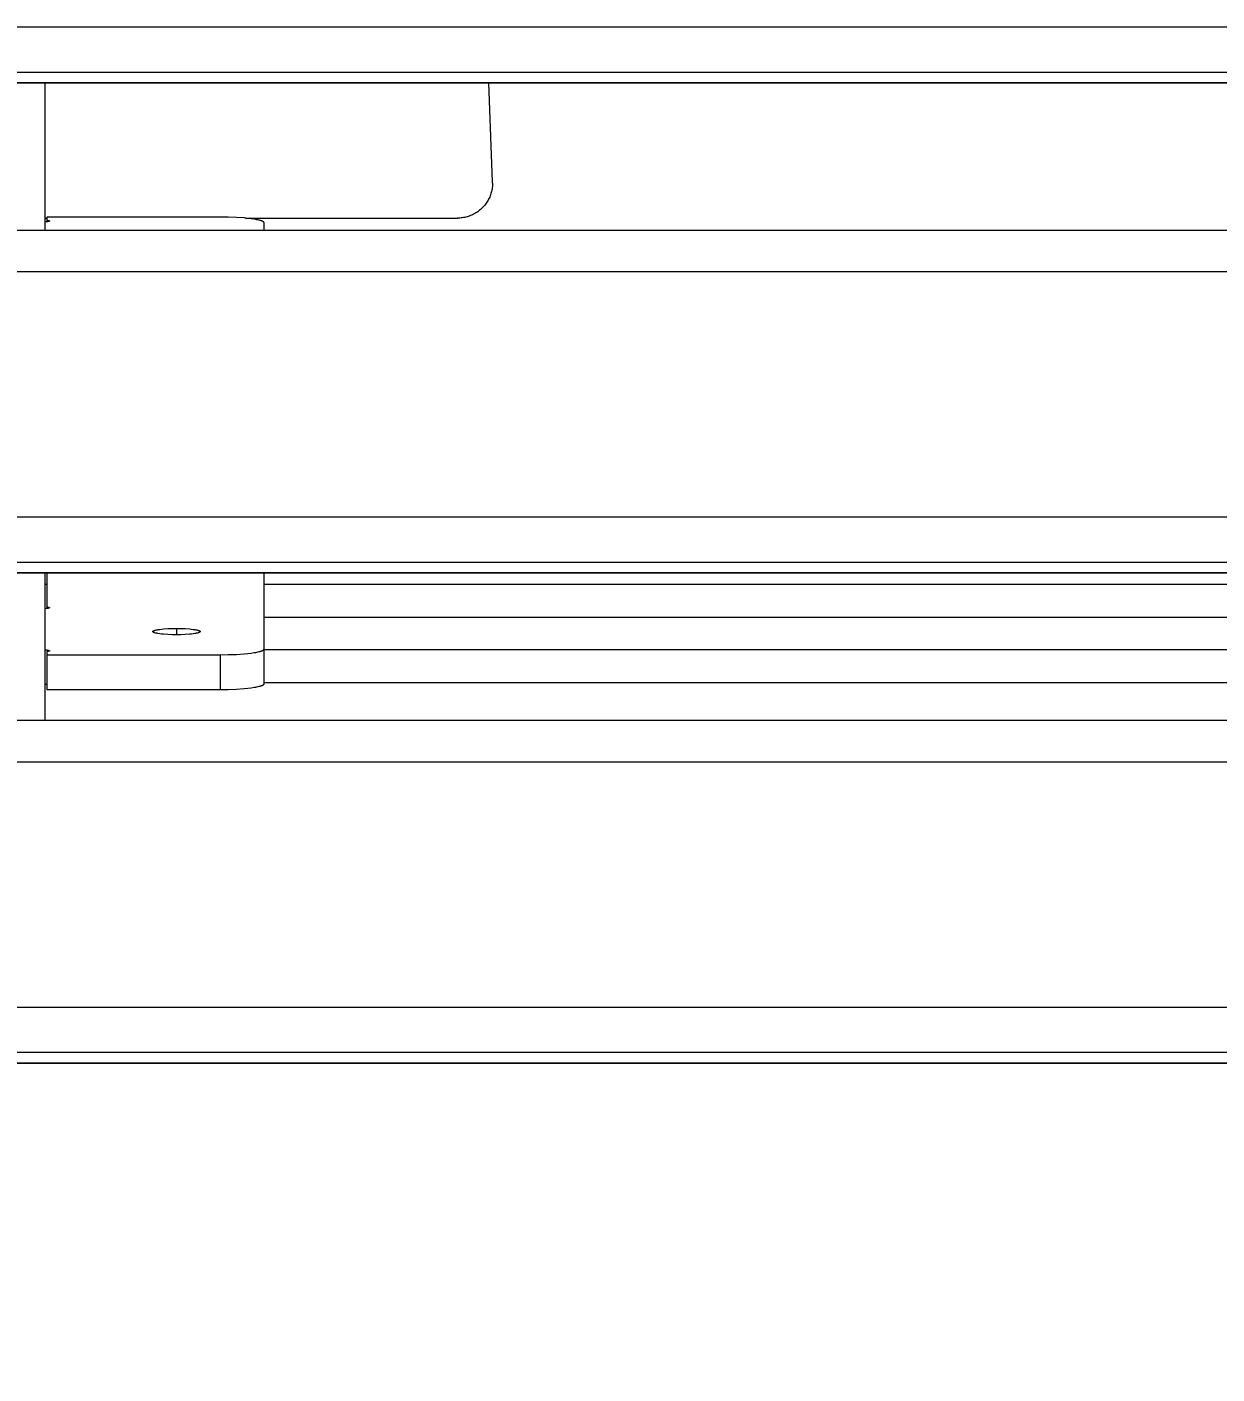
# Model space of a CAD drawing. Header units: inches. Extents: x -16 to 183, y -17 to 123.
# Drawn here: x -5.01 to 0.34, y 34.66 to 40.71 of the extents above; entities that cross this region are included whole.
import ezdxf

# ---------------------------------------------------------------- set-up
doc = ezdxf.new("R2010")
doc.units = ezdxf.units.IN
doc.layers.add('ZANO_R', color=7, linetype='Continuous', lineweight=0)
doc.layers.add('ZANO_W', color=1, linetype='Continuous', lineweight=0)
doc.styles.get("Standard").update_dxf_attribs({"font": 'arial.ttf'})
doc.dimstyles.new('amerykanie', dxfattribs={"dimtxt": 50, "dimasz": 50, "dimexe": 0.5, "dimexo": 0.5, "dimgap": 1, "dimtad": 1, "dimdec": 0, "dimzin": 0, "dimlunit": 5, "dimtxsty": 'Standard', "dimcen": 0.09, "dimclrd": 1, "dimclre": 1, "dimclrt": 1, "dimazin": 0, "dimtfac": 1, "dimtdec": 0, "dimtmove": 0, "dimatfit": 3, "dimfxl": 1, "dimtzin": 0, "dimarcsym": 1})

# ---------------------------------------------------------------- blocks, each defined once
blk = doc.blocks.new('*D363')
at = {"layer": 'ZANO_W', "color": 1, "lineweight": -2}
for p, q in [((-7.6836, 35.7997), (-7.6836, 32.7716)), ((63.1825, 35.7995), (63.1825, 32.7716)), ((-6.6836, 33.2716), (62.1825, 33.2716))]:
    blk.add_line(p, q, dxfattribs=at)
at = {"layer": 'ZANO_W', "color": 1}
for points in [[(-6.6836, 33.4382), (-6.6836, 33.1049), (-7.6836, 33.2716)], [(62.1825, 33.1049), (62.1825, 33.4382), (63.1825, 33.2716)]]:
    blk.add_solid(points, dxfattribs=at)
at = {"layer": 'ZANO_W', "color": 1, "insert": (27.7494, 34.6118), "char_height": 1.625, "attachment_point": 5}
blk.add_mtext('70 7/8', dxfattribs=at)

msp = doc.modelspace()

# ---------------------------------------------------------------- linework, layer by layer
at = {"layer": 'ZANO_R'}
for p, q in [((-7.48676, 40.71334), (62.98564, 40.71334)), ((62.98564, 40.50836), (-7.48676, 40.50836)), ((-7.48676, 40.46181), (62.98564, 40.46181)), ((62.98564, 40.46163), (-7.48676, 40.46163)), ((-4.9277, 39.80033), (-4.9277, 40.46181)), ((-2.91637, 40.01775), (-2.93368, 40.46181)), ((-2.92209, 39.96913), (-2.92362, 39.96398)), ((-2.92072, 39.97433), (-2.92209, 39.96913)), ((-2.91954, 39.97958), (-2.92072, 39.97433)), ((-2.91854, 39.98486), (-2.91954, 39.97958)), ((-2.91771, 39.99017), (-2.91854, 39.98486)), ((-2.91707, 39.99551), (-2.91771, 39.99017)), ((-2.91661, 40.00087), (-2.91707, 39.99551)), ((-2.91634, 40.00624), (-2.91661, 40.00087)), ((-2.91628, 40.01468), (-2.91637, 40.01775)), ((-2.91625, 40.01162), (-2.91634, 40.00624)), ((-2.91625, 40.01162), (-2.91628, 40.01468)), ((-2.95863, 39.90413), (-2.96237, 39.90026)), ((-2.95503, 39.90812), (-2.95863, 39.90413)), ((-2.95157, 39.91223), (-2.95503, 39.90812)), ((-2.94825, 39.91646), (-2.95157, 39.91223)), ((-2.94507, 39.9208), (-2.94825, 39.91646)), ((-2.94204, 39.92525), (-2.94507, 39.9208)), ((-2.93917, 39.92979), (-2.94204, 39.92525)), ((-2.93646, 39.93443), (-2.93917, 39.92979)), ((-2.9339, 39.93917), (-2.93646, 39.93443)), ((-2.93151, 39.94398), (-2.9339, 39.93917)), ((-2.92928, 39.94888), (-2.93151, 39.94398)), ((-2.92723, 39.95384), (-2.92928, 39.94888)), ((-2.92534, 39.95888), (-2.92723, 39.95384)), ((-2.92362, 39.96398), (-2.92534, 39.95888)), ((-4.9277, 39.85414), (-4.91983, 39.85414)), ((-4.1403, 39.85884), (-4.91983, 39.85884)), ((-4.91983, 39.85884), (-4.91983, 39.84478)), ((-4.91983, 39.84478), (-4.91744, 39.84443)), ((-4.91983, 39.84478), (-4.91983, 39.83738)), ((-4.91744, 39.84443), (-4.91523, 39.84404)), ((-4.91523, 39.84404), (-4.9142, 39.84384)), ((-4.9142, 39.84384), (-4.91324, 39.84362)), ((-4.91324, 39.84362), (-4.91235, 39.84339)), ((-4.10448, 39.8584), (-4.1403, 39.85884)), ((-4.06784, 39.857), (-4.10448, 39.8584)), ((-4.03258, 39.85457), (-4.06784, 39.857)), ((-4.01623, 39.85299), (-4.03258, 39.85457)), ((-4.02772, 39.85414), (-3.07373, 39.85414)), ((-4.00111, 39.85117), (-4.01623, 39.85299)), ((-3.98748, 39.84916), (-4.00111, 39.85117)), ((-3.98129, 39.84809), (-3.98748, 39.84916)), ((-3.97554, 39.84699), (-3.98129, 39.84809)), ((-3.97025, 39.84585), (-3.97554, 39.84699)), ((-3.96544, 39.84469), (-3.97025, 39.84585)), ((-3.96111, 39.8435), (-3.96544, 39.84469)), ((-3.06835, 39.85423), (-3.07373, 39.85414)), ((-3.06298, 39.8545), (-3.06835, 39.85423)), ((-3.05762, 39.85496), (-3.06298, 39.8545)), ((-3.05228, 39.8556), (-3.05762, 39.85496)), ((-3.04697, 39.85643), (-3.05228, 39.8556)), ((-3.04169, 39.85743), (-3.04697, 39.85643)), ((-3.03644, 39.85861), (-3.04169, 39.85743)), ((-3.03124, 39.85998), (-3.03644, 39.85861)), ((-3.02609, 39.86152), (-3.03124, 39.85998)), ((-3.02099, 39.86323), (-3.02609, 39.86152)), ((-3.01595, 39.86512), (-3.02099, 39.86323)), ((-3.01099, 39.86717), (-3.01595, 39.86512)), ((-3.00609, 39.8694), (-3.01099, 39.86717)), ((-3.00128, 39.87179), (-3.00609, 39.8694)), ((-2.99654, 39.87435), (-3.00128, 39.87179)), ((-2.9919, 39.87706), (-2.99654, 39.87435)), ((-2.98736, 39.87993), (-2.9919, 39.87706)), ((-2.98291, 39.88296), (-2.98736, 39.87993)), ((-2.97857, 39.88614), (-2.98291, 39.88296)), ((-2.97434, 39.88946), (-2.97857, 39.88614)), ((-2.97023, 39.89292), (-2.97434, 39.88946)), ((-2.96624, 39.89652), (-2.97023, 39.89292)), ((-2.96237, 39.90026), (-2.96624, 39.89652)), ((-7.48676, 39.8005), (62.98564, 39.8005)), ((-7.48676, 39.80033), (62.98564, 39.80033)), ((-4.92376, 39.83692), (-4.9277, 39.83656)), ((-4.91983, 39.83738), (-4.92376, 39.83692)), ((-4.91744, 39.83772), (-4.91983, 39.83738)), ((-4.91523, 39.83811), (-4.91744, 39.83772)), ((-4.9142, 39.83832), (-4.91523, 39.83811)), ((-4.91324, 39.83854), (-4.9142, 39.83832)), ((-4.91235, 39.83876), (-4.91324, 39.83854)), ((-4.91235, 39.84339), (-4.91154, 39.84316)), ((-4.91154, 39.839), (-4.91235, 39.83876)), ((-4.91154, 39.84316), (-4.91116, 39.84304)), ((-4.91116, 39.83912), (-4.91154, 39.839)), ((-4.91116, 39.84304), (-4.9108, 39.84291)), ((-4.9108, 39.83924), (-4.91116, 39.83912)), ((-4.9108, 39.84291), (-4.91047, 39.84279)), ((-4.91047, 39.83936), (-4.9108, 39.83924)), ((-4.91047, 39.84279), (-4.91015, 39.84267)), ((-4.91015, 39.83949), (-4.91047, 39.83936)), ((-4.91015, 39.84267), (-4.90986, 39.84254)), ((-4.90986, 39.83962), (-4.91015, 39.83949)), ((-4.90986, 39.84254), (-4.90973, 39.84247)), ((-4.90973, 39.83968), (-4.90986, 39.83962)), ((-4.90973, 39.84247), (-4.9096, 39.84241)), ((-4.9096, 39.83974), (-4.90973, 39.83968)), ((-4.9096, 39.84241), (-4.90947, 39.84235)), ((-4.90947, 39.83981), (-4.9096, 39.83974)), ((-4.90947, 39.84235), (-4.90935, 39.84228)), ((-4.90935, 39.83987), (-4.90947, 39.83981)), ((-4.90935, 39.84228), (-4.90924, 39.84222)), ((-4.90924, 39.83994), (-4.90935, 39.83987)), ((-4.90924, 39.84222), (-4.90913, 39.84215)), ((-4.90913, 39.84), (-4.90924, 39.83994)), ((-4.90913, 39.84215), (-4.90903, 39.84208)), ((-4.90903, 39.84007), (-4.90913, 39.84)), ((-4.90903, 39.84208), (-4.90894, 39.84202)), ((-4.90894, 39.84014), (-4.90903, 39.84007)), ((-4.90894, 39.84202), (-4.90889, 39.84199)), ((-4.90889, 39.84017), (-4.90894, 39.84014)), ((-4.90889, 39.84199), (-4.90885, 39.84195)), ((-4.90885, 39.8402), (-4.90889, 39.84017)), ((-4.90885, 39.84195), (-4.90881, 39.84192)), ((-4.90881, 39.84024), (-4.90885, 39.8402)), ((-4.90881, 39.84192), (-4.90877, 39.84189)), ((-4.90877, 39.84027), (-4.90881, 39.84024)), ((-4.90877, 39.84189), (-4.90873, 39.84185)), ((-4.90873, 39.8403), (-4.90877, 39.84027)), ((-4.90873, 39.84185), (-4.90869, 39.84182)), ((-4.90869, 39.84034), (-4.90873, 39.8403)), ((-4.90869, 39.84182), (-4.90866, 39.84179)), ((-4.90866, 39.84037), (-4.90869, 39.84034)), ((-4.90866, 39.84179), (-4.90863, 39.84175)), ((-4.90863, 39.8404), (-4.90866, 39.84037)), ((-4.90863, 39.84175), (-4.90859, 39.84172)), ((-4.90859, 39.84044), (-4.90863, 39.8404)), ((-4.90859, 39.84172), (-4.90856, 39.84169)), ((-4.90856, 39.84047), (-4.90859, 39.84044)), ((-4.90856, 39.84169), (-4.90854, 39.84165)), ((-4.90854, 39.8405), (-4.90856, 39.84047)), ((-4.90854, 39.84165), (-4.90851, 39.84162)), ((-4.90851, 39.84054), (-4.90854, 39.8405)), ((-4.90851, 39.84162), (-4.90848, 39.84158)), ((-4.90848, 39.84057), (-4.90851, 39.84054)), ((-4.90848, 39.84158), (-4.90846, 39.84155)), ((-4.90846, 39.8406), (-4.90848, 39.84057)), ((-4.90846, 39.84155), (-4.90844, 39.84152)), ((-4.90844, 39.84064), (-4.90846, 39.8406)), ((-4.90844, 39.84152), (-4.90842, 39.84148)), ((-4.90842, 39.84067), (-4.90844, 39.84064)), ((-4.90842, 39.84148), (-4.9084, 39.84145)), ((-4.9084, 39.8407), (-4.90842, 39.84067)), ((-4.9084, 39.84145), (-4.90838, 39.84142)), ((-4.90838, 39.84074), (-4.9084, 39.8407)), ((-4.90838, 39.84142), (-4.90836, 39.84138)), ((-4.90836, 39.84077), (-4.90838, 39.84074)), ((-4.90836, 39.84138), (-4.90835, 39.84135)), ((-4.90835, 39.84081), (-4.90836, 39.84077)), ((-4.90835, 39.84135), (-4.90834, 39.84131)), ((-4.90834, 39.84084), (-4.90835, 39.84081)), ((-4.90834, 39.84131), (-4.90833, 39.84128)), ((-4.90833, 39.84087), (-4.90834, 39.84084)), ((-4.90833, 39.84128), (-4.90832, 39.84125)), ((-4.90832, 39.84091), (-4.90833, 39.84087)), ((-4.90832, 39.84125), (-4.90831, 39.84121)), ((-4.90831, 39.84094), (-4.90832, 39.84091)), ((-4.90831, 39.84121), (-4.90831, 39.84118)), ((-4.90831, 39.84118), (-4.9083, 39.84114)), ((-4.9083, 39.84101), (-4.90831, 39.84098)), ((-4.90831, 39.84098), (-4.90831, 39.84094)), ((-4.9083, 39.84114), (-4.9083, 39.84111)), ((-4.9083, 39.84111), (-4.9083, 39.84108)), ((-4.9083, 39.84108), (-4.9083, 39.84104)), ((-4.9083, 39.84104), (-4.9083, 39.84101)), ((-3.95913, 39.8429), (-3.96111, 39.8435)), ((-3.95727, 39.8423), (-3.95913, 39.8429)), ((-3.95554, 39.84169), (-3.95727, 39.8423)), ((-3.95392, 39.84109), (-3.95554, 39.84169)), ((-3.95242, 39.84048), (-3.95392, 39.84109)), ((-3.95105, 39.83987), (-3.95242, 39.84048)), ((-3.95041, 39.83956), (-3.95105, 39.83987)), ((-3.9498, 39.83926), (-3.95041, 39.83956)), ((-3.94921, 39.83895), (-3.9498, 39.83926)), ((-3.94866, 39.83864), (-3.94921, 39.83895)), ((-3.94814, 39.83834), (-3.94866, 39.83864)), ((-3.94764, 39.83804), (-3.94814, 39.83834)), ((-3.94718, 39.83773), (-3.94764, 39.83804)), ((-3.94674, 39.83743), (-3.94718, 39.83773)), ((-3.94633, 39.83712), (-3.94674, 39.83743)), ((-3.94614, 39.83697), (-3.94633, 39.83712)), ((-3.94595, 39.83682), (-3.94614, 39.83697)), ((-3.94577, 39.83667), (-3.94595, 39.83682)), ((-3.9456, 39.83652), (-3.94577, 39.83667)), ((-3.94543, 39.83637), (-3.9456, 39.83652)), ((-3.94527, 39.83622), (-3.94543, 39.83637)), ((-3.94512, 39.83606), (-3.94527, 39.83622)), ((-3.94498, 39.83591), (-3.94512, 39.83606)), ((-3.94484, 39.83576), (-3.94498, 39.83591)), ((-3.94471, 39.83561), (-3.94484, 39.83576)), ((-3.94458, 39.83546), (-3.94471, 39.83561)), ((-3.94446, 39.83531), (-3.94458, 39.83546)), ((-3.94435, 39.83516), (-3.94446, 39.83531)), ((-3.94425, 39.83502), (-3.94435, 39.83516)), ((-3.94415, 39.83487), (-3.94425, 39.83502)), ((-3.94406, 39.83472), (-3.94415, 39.83487)), ((-3.94397, 39.83457), (-3.94406, 39.83472)), ((-3.9439, 39.83442), (-3.94397, 39.83457)), ((-3.94382, 39.83427), (-3.9439, 39.83442)), ((-3.94376, 39.83412), (-3.94382, 39.83427)), ((-3.9437, 39.83398), (-3.94376, 39.83412)), ((-3.94365, 39.83383), (-3.9437, 39.83398)), ((-3.9436, 39.83368), (-3.94365, 39.83383)), ((-3.94356, 39.83354), (-3.9436, 39.83368)), ((-3.94353, 39.83339), (-3.94356, 39.83354)), ((-3.9435, 39.83324), (-3.94353, 39.83339)), ((-3.94348, 39.8331), (-3.9435, 39.83324)), ((-3.94346, 39.83295), (-3.94348, 39.8331)), ((-3.94345, 39.83281), (-3.94346, 39.83295)), ((-3.94345, 39.83266), (-3.94345, 39.83281)), ((-3.94345, 39.80033), (-3.94345, 39.83266)), ((62.98564, 39.61197), (-7.48676, 39.61197)), ((-7.48676, 38.51059), (62.98564, 38.51059)), ((62.98564, 38.3056), (-7.48676, 38.3056)), ((-7.48676, 38.25905), (62.98564, 38.25905)), ((62.98564, 38.25888), (-7.48676, 38.25888)), ((-4.9277, 37.59757), (-4.9277, 38.25905)), ((-4.91983, 38.25905), (-4.91983, 38.10659)), ((-3.94345, 37.91752), (-3.94345, 38.25905)), ((-4.9277, 38.2082), (-4.91983, 38.2082)), ((-4.91983, 38.20645), (-4.9277, 38.20645)), ((-3.94345, 38.2082), (26.56834, 38.2082)), ((26.56834, 38.20645), (-3.94345, 38.20645)), ((-4.92376, 38.09873), (-4.9277, 38.09838)), ((-4.91983, 38.09919), (-4.92376, 38.09873)), ((-4.91983, 38.10659), (-4.91744, 38.10625)), ((-4.91983, 38.10659), (-4.91983, 38.09919)), ((-4.91758, 38.09951), (-4.91983, 38.09919)), ((-4.91549, 38.09987), (-4.91758, 38.09951)), ((-4.91744, 38.10625), (-4.91536, 38.10588)), ((-4.91452, 38.10007), (-4.91549, 38.09987)), ((-4.91536, 38.10588), (-4.91439, 38.10569)), ((-4.9136, 38.10027), (-4.91452, 38.10007)), ((-4.91439, 38.10569), (-4.91348, 38.10549)), ((-4.91273, 38.10048), (-4.9136, 38.10027)), ((-4.91348, 38.10549), (-4.91262, 38.10528)), ((-4.91193, 38.10069), (-4.91273, 38.10048)), ((-4.91262, 38.10528), (-4.91183, 38.10506)), ((-4.91156, 38.1008), (-4.91193, 38.10069)), ((-4.91183, 38.10506), (-4.91146, 38.10495)), ((-4.9112, 38.10092), (-4.91156, 38.1008)), ((-4.91146, 38.10495), (-4.91111, 38.10483)), ((-4.91087, 38.10103), (-4.9112, 38.10092)), ((-4.91111, 38.10483), (-4.91078, 38.10472)), ((-4.91055, 38.10115), (-4.91087, 38.10103)), ((-4.91078, 38.10472), (-4.91047, 38.1046)), ((-4.91025, 38.10126), (-4.91055, 38.10115)), ((-4.91047, 38.1046), (-4.91017, 38.10449)), ((-4.90997, 38.10138), (-4.91025, 38.10126)), ((-4.91017, 38.10449), (-4.9099, 38.10437)), ((-4.90971, 38.1015), (-4.90997, 38.10138)), ((-4.9099, 38.10437), (-4.90977, 38.10431)), ((-4.90977, 38.10431), (-4.90964, 38.10425)), ((-4.90959, 38.10156), (-4.90971, 38.1015)), ((-4.90964, 38.10425), (-4.90952, 38.10419)), ((-4.90947, 38.10162), (-4.90959, 38.10156)), ((-4.90952, 38.10419), (-4.90941, 38.10413)), ((-4.90936, 38.10168), (-4.90947, 38.10162)), ((-4.90941, 38.10413), (-4.9093, 38.10407)), ((-4.90925, 38.10174), (-4.90936, 38.10168)), ((-4.9093, 38.10407), (-4.9092, 38.104)), ((-4.90915, 38.10181), (-4.90925, 38.10174)), ((-4.9092, 38.104), (-4.9091, 38.10394)), ((-4.90906, 38.10187), (-4.90915, 38.10181)), ((-4.9091, 38.10394), (-4.90901, 38.10388)), ((-4.90897, 38.10193), (-4.90906, 38.10187)), ((-4.90901, 38.10388), (-4.90892, 38.10382)), ((-4.90888, 38.10199), (-4.90897, 38.10193)), ((-4.90892, 38.10382), (-4.90884, 38.10376)), ((-4.90884, 38.10202), (-4.90888, 38.10199)), ((-4.90884, 38.10376), (-4.9088, 38.10373)), ((-4.9088, 38.10205), (-4.90884, 38.10202)), ((-4.9088, 38.10373), (-4.90876, 38.10369)), ((-4.90877, 38.10208), (-4.9088, 38.10205)), ((-4.90873, 38.10212), (-4.90877, 38.10208)), ((-4.90876, 38.10369), (-4.90873, 38.10366)), ((-4.90873, 38.10366), (-4.90869, 38.10363)), ((-4.9087, 38.10215), (-4.90873, 38.10212)), ((-4.90866, 38.10218), (-4.9087, 38.10215)), ((-4.90869, 38.10363), (-4.90866, 38.1036)), ((-4.90866, 38.1036), (-4.90863, 38.10357)), ((-4.90863, 38.10221), (-4.90866, 38.10218)), ((-4.90863, 38.10357), (-4.9086, 38.10354)), ((-4.9086, 38.10224), (-4.90863, 38.10221)), ((-4.9086, 38.10354), (-4.90857, 38.10351)), ((-4.90857, 38.10227), (-4.9086, 38.10224)), ((-4.90857, 38.10351), (-4.90854, 38.10348)), ((-4.90855, 38.1023), (-4.90857, 38.10227)), ((-4.90852, 38.10234), (-4.90855, 38.1023)), ((-4.90854, 38.10348), (-4.90852, 38.10344)), ((-4.90852, 38.10344), (-4.90849, 38.10341)), ((-4.9085, 38.10237), (-4.90852, 38.10234)), ((-4.90847, 38.1024), (-4.9085, 38.10237)), ((-4.90849, 38.10341), (-4.90847, 38.10338)), ((-4.90847, 38.10338), (-4.90845, 38.10335)), ((-4.90845, 38.10243), (-4.90847, 38.1024)), ((-4.90845, 38.10335), (-4.90843, 38.10332)), ((-4.90843, 38.10246), (-4.90845, 38.10243)), ((-4.90843, 38.10332), (-4.90841, 38.10329)), ((-4.90841, 38.10249), (-4.90843, 38.10246)), ((-4.90841, 38.10329), (-4.90839, 38.10325)), ((-4.90839, 38.10252), (-4.90841, 38.10249)), ((-4.90839, 38.10325), (-4.90838, 38.10322)), ((-4.90838, 38.10256), (-4.90839, 38.10252)), ((-4.90838, 38.10322), (-4.90836, 38.10319)), ((-4.90836, 38.10259), (-4.90838, 38.10256)), ((-4.90836, 38.10319), (-4.90835, 38.10316)), ((-4.90835, 38.10262), (-4.90836, 38.10259)), ((-4.90835, 38.10316), (-4.90834, 38.10313)), ((-4.90834, 38.10265), (-4.90835, 38.10262)), ((-4.90834, 38.10313), (-4.90833, 38.1031)), ((-4.90833, 38.10268), (-4.90834, 38.10265)), ((-4.90833, 38.1031), (-4.90832, 38.10306)), ((-4.90832, 38.10271), (-4.90833, 38.10268)), ((-4.90832, 38.10306), (-4.90831, 38.10303)), ((-4.90831, 38.10275), (-4.90832, 38.10271)), ((-4.90831, 38.10303), (-4.90831, 38.103)), ((-4.90831, 38.103), (-4.9083, 38.10297)), ((-4.9083, 38.10281), (-4.90831, 38.10278)), ((-4.90831, 38.10278), (-4.90831, 38.10275)), ((-4.9083, 38.10297), (-4.9083, 38.10294)), ((-4.9083, 38.10294), (-4.9083, 38.10291)), ((-4.9083, 38.10291), (-4.9083, 38.10287)), ((-4.9083, 38.10287), (-4.9083, 38.10284)), ((-4.9083, 38.10284), (-4.9083, 38.10281)), ((-3.94345, 38.05986), (26.56834, 38.05986)), ((-4.44345, 37.9956), (-4.44344, 37.99568)), ((-4.44345, 37.99553), (-4.44345, 37.9956)), ((-4.44345, 37.99545), (-4.44345, 37.99553)), ((-4.44344, 37.99537), (-4.44345, 37.99545)), ((-4.44344, 37.99576), (-4.44343, 37.99584)), ((-4.44344, 37.99568), (-4.44344, 37.99576)), ((-4.44344, 37.99529), (-4.44344, 37.99537)), ((-4.44343, 37.99521), (-4.44344, 37.99529)), ((-4.44343, 37.99584), (-4.44341, 37.99592)), ((-4.44341, 37.99513), (-4.44343, 37.99521)), ((-4.44341, 37.99592), (-4.44339, 37.996)), ((-4.44339, 37.99505), (-4.44341, 37.99513)), ((-4.44339, 37.996), (-4.44337, 37.99608)), ((-4.44337, 37.99497), (-4.44339, 37.99505)), ((-4.44337, 37.99608), (-4.44335, 37.99616)), ((-4.44335, 37.9949), (-4.44337, 37.99497)), ((-4.44335, 37.99616), (-4.44332, 37.99624)), ((-4.44332, 37.99482), (-4.44335, 37.9949)), ((-4.44332, 37.99624), (-4.44329, 37.99631)), ((-4.44329, 37.99474), (-4.44332, 37.99482)), ((-4.44329, 37.99631), (-4.44325, 37.99639)), ((-4.44325, 37.99466), (-4.44329, 37.99474)), ((-4.44325, 37.99639), (-4.44321, 37.99647)), ((-4.44321, 37.99458), (-4.44325, 37.99466)), ((-4.44321, 37.99647), (-4.44317, 37.99655)), ((-4.44317, 37.9945), (-4.44321, 37.99458)), ((-4.44317, 37.99655), (-4.44312, 37.99664)), ((-4.44312, 37.99442), (-4.44317, 37.9945)), ((-4.44312, 37.99664), (-4.44307, 37.99672)), ((-4.44307, 37.99434), (-4.44312, 37.99442)), ((-4.44307, 37.99672), (-4.44302, 37.9968)), ((-4.44302, 37.99426), (-4.44307, 37.99434)), ((-4.44302, 37.9968), (-4.44296, 37.99688)), ((-4.44296, 37.99417), (-4.44302, 37.99426)), ((-4.44296, 37.99688), (-4.4429, 37.99696)), ((-4.4429, 37.99409), (-4.44296, 37.99417)), ((-4.4429, 37.99696), (-4.44284, 37.99704)), ((-4.44284, 37.99401), (-4.4429, 37.99409)), ((-4.44284, 37.99704), (-4.44277, 37.99712)), ((-4.44277, 37.99393), (-4.44284, 37.99401)), ((-4.44277, 37.99712), (-4.4427, 37.9972)), ((-4.4427, 37.99385), (-4.44277, 37.99393)), ((-4.4427, 37.9972), (-4.44263, 37.99728)), ((-4.44263, 37.99377), (-4.4427, 37.99385)), ((-4.44263, 37.99728), (-4.44255, 37.99736)), ((-4.44255, 37.99369), (-4.44263, 37.99377)), ((-4.44255, 37.99736), (-4.44247, 37.99744)), ((-4.44247, 37.99361), (-4.44255, 37.99369)), ((-4.44247, 37.99744), (-4.44238, 37.99753)), ((-4.44238, 37.99353), (-4.44247, 37.99361)), ((-4.44238, 37.99753), (-4.44229, 37.99761)), ((-4.44229, 37.99344), (-4.44238, 37.99353)), ((-4.44229, 37.99761), (-4.4422, 37.99769)), ((-4.4422, 37.99336), (-4.44229, 37.99344)), ((-4.4422, 37.99769), (-4.4421, 37.99777)), ((-4.4421, 37.99328), (-4.4422, 37.99336)), ((-4.4421, 37.99777), (-4.442, 37.99785)), ((-4.442, 37.9932), (-4.4421, 37.99328)), ((-4.442, 37.99785), (-4.4419, 37.99793)), ((-4.4419, 37.99312), (-4.442, 37.9932)), ((-4.4419, 37.99793), (-4.44168, 37.9981)), ((-4.44168, 37.99295), (-4.4419, 37.99312)), ((-4.44168, 37.9981), (-4.44144, 37.99826)), ((-4.44144, 37.99279), (-4.44168, 37.99295)), ((-4.44144, 37.99826), (-4.44119, 37.99843)), ((-4.44119, 37.99262), (-4.44144, 37.99279)), ((-4.44119, 37.99843), (-4.44092, 37.99859)), ((-4.44092, 37.99246), (-4.44119, 37.99262)), ((-4.44092, 37.99859), (-4.44064, 37.99876)), ((-4.44064, 37.9923), (-4.44092, 37.99246)), ((-4.44064, 37.99876), (-4.44034, 37.99892)), ((-4.44034, 37.99213), (-4.44064, 37.9923)), ((-4.44034, 37.99892), (-4.44003, 37.99909)), ((-4.44003, 37.99197), (-4.44034, 37.99213)), ((-4.44003, 37.99909), (-4.43969, 37.99925)), ((-4.43969, 37.9918), (-4.44003, 37.99197)), ((-4.43969, 37.99925), (-4.43935, 37.99942)), ((-4.43935, 37.99164), (-4.43969, 37.9918)), ((-4.43935, 37.99942), (-4.43861, 37.99974)), ((-4.43861, 37.99131), (-4.43935, 37.99164)), ((-4.43861, 37.99974), (-4.4378, 38.00007)), ((-4.4378, 37.99098), (-4.43861, 37.99131)), ((-4.4378, 38.00007), (-4.43693, 38.0004)), ((-4.43693, 37.99065), (-4.4378, 37.99098)), ((-4.43693, 38.0004), (-4.43599, 38.00073)), ((-4.43599, 37.99032), (-4.43693, 37.99065)), ((-4.43599, 38.00073), (-4.43498, 38.00105)), ((-4.43498, 37.99), (-4.43599, 37.99032)), ((-4.43498, 38.00105), (-4.43391, 38.00138)), ((-4.43391, 37.98967), (-4.43498, 37.99)), ((-4.43391, 38.00138), (-4.43158, 38.00202)), ((-4.43158, 37.98903), (-4.43391, 37.98967)), ((-4.43158, 38.00202), (-4.42898, 38.00265)), ((-4.42898, 37.9884), (-4.43158, 37.98903)), ((-4.42898, 38.00265), (-4.42612, 38.00326)), ((-4.42612, 37.98779), (-4.42898, 37.9884)), ((-4.42612, 38.00326), (-4.42302, 38.00386)), ((-4.42302, 37.98719), (-4.42612, 37.98779)), ((-4.42302, 38.00386), (-4.41968, 38.00444)), ((-4.41968, 37.98662), (-4.42302, 37.98719)), ((-4.41968, 38.00444), (-4.41232, 38.00552)), ((-4.41232, 37.98553), (-4.41968, 37.98662)), ((-4.41232, 38.00552), (-4.40415, 38.0065)), ((-4.40415, 37.98455), (-4.41232, 37.98553)), ((-4.40415, 38.0065), (-4.39532, 38.00736)), ((-4.39532, 37.98369), (-4.40415, 37.98455)), ((-4.39532, 38.00736), (-4.37628, 38.00867)), ((-4.37628, 37.98238), (-4.39532, 37.98369)), ((-4.37628, 38.00867), (-4.35649, 38.00943)), ((-4.35649, 37.98163), (-4.37628, 37.98238)), ((-4.35649, 38.00943), (-4.33715, 38.00966)), ((-4.33715, 37.98139), (-4.35649, 37.98163)), ((-4.33715, 38.00966), (-4.33715, 37.98139)), ((-4.33715, 38.00966), (-4.31781, 38.00943)), ((-4.31781, 37.98163), (-4.33715, 37.98139)), ((-4.31781, 38.00943), (-4.29802, 38.00867)), ((-4.29802, 37.98238), (-4.31781, 37.98163)), ((-4.29802, 38.00867), (-4.27898, 38.00736)), ((-4.27898, 37.98369), (-4.29802, 37.98238)), ((-4.27898, 38.00736), (-4.27015, 38.0065)), ((-4.27015, 37.98455), (-4.27898, 37.98369)), ((-4.27015, 38.0065), (-4.26199, 38.00552)), ((-4.26199, 37.98553), (-4.27015, 37.98455)), ((-4.26199, 38.00552), (-4.25463, 38.00444)), ((-4.25463, 37.98662), (-4.26199, 37.98553)), ((-4.25463, 38.00444), (-4.25128, 38.00386)), ((-4.25128, 37.98719), (-4.25463, 37.98662)), ((-4.25128, 38.00386), (-4.24818, 38.00326)), ((-4.24818, 37.98779), (-4.25128, 37.98719)), ((-4.24818, 38.00326), (-4.24533, 38.00265)), ((-4.24533, 37.9884), (-4.24818, 37.98779)), ((-4.24533, 38.00265), (-4.24273, 38.00202)), ((-4.24273, 37.98903), (-4.24533, 37.9884)), ((-4.24273, 38.00202), (-4.24039, 38.00138)), ((-4.24039, 37.98967), (-4.24273, 37.98903)), ((-4.24039, 38.00138), (-4.23932, 38.00105)), ((-4.23932, 37.99), (-4.24039, 37.98967)), ((-4.23932, 38.00105), (-4.23832, 38.00073)), ((-4.23832, 37.99032), (-4.23932, 37.99)), ((-4.23832, 38.00073), (-4.23738, 38.0004)), ((-4.23738, 37.99065), (-4.23832, 37.99032)), ((-4.23738, 38.0004), (-4.23651, 38.00007)), ((-4.23651, 37.99098), (-4.23738, 37.99065)), ((-4.23651, 38.00007), (-4.2357, 37.99974)), ((-4.2357, 37.99131), (-4.23651, 37.99098)), ((-4.2357, 37.99974), (-4.23496, 37.99942)), ((-4.23496, 37.99164), (-4.2357, 37.99131)), ((-4.23496, 37.99942), (-4.23461, 37.99925)), ((-4.23461, 37.9918), (-4.23496, 37.99164)), ((-4.23461, 37.99925), (-4.23428, 37.99909)), ((-4.23428, 37.99197), (-4.23461, 37.9918)), ((-4.23428, 37.99909), (-4.23396, 37.99892)), ((-4.23396, 37.99213), (-4.23428, 37.99197)), ((-4.23396, 37.99892), (-4.23367, 37.99876)), ((-4.23367, 37.9923), (-4.23396, 37.99213)), ((-4.23367, 37.99876), (-4.23338, 37.99859)), ((-4.23338, 37.99246), (-4.23367, 37.9923)), ((-4.23338, 37.99859), (-4.23312, 37.99843)), ((-4.23312, 37.99262), (-4.23338, 37.99246)), ((-4.23312, 37.99843), (-4.23286, 37.99826)), ((-4.23286, 37.99279), (-4.23312, 37.99262)), ((-4.23286, 37.99826), (-4.23263, 37.9981)), ((-4.23263, 37.99295), (-4.23286, 37.99279)), ((-4.23263, 37.9981), (-4.23241, 37.99793)), ((-4.23241, 37.99312), (-4.23263, 37.99295)), ((-4.23241, 37.99793), (-4.2323, 37.99785)), ((-4.2323, 37.9932), (-4.23241, 37.99312)), ((-4.2323, 37.99785), (-4.2322, 37.99777)), ((-4.2322, 37.99328), (-4.2323, 37.9932)), ((-4.2322, 37.99777), (-4.2321, 37.99769)), ((-4.2321, 37.99336), (-4.2322, 37.99328)), ((-4.2321, 37.99769), (-4.23201, 37.99761)), ((-4.23201, 37.99344), (-4.2321, 37.99336)), ((-4.23201, 37.99761), (-4.23192, 37.99753)), ((-4.23192, 37.99353), (-4.23201, 37.99344)), ((-4.23192, 37.99753), (-4.23184, 37.99744)), ((-4.23184, 37.99361), (-4.23192, 37.99353)), ((-4.23184, 37.99744), (-4.23175, 37.99736)), ((-4.23175, 37.99369), (-4.23184, 37.99361)), ((-4.23175, 37.99736), (-4.23168, 37.99728)), ((-4.23168, 37.99377), (-4.23175, 37.99369)), ((-4.23168, 37.99728), (-4.2316, 37.9972)), ((-4.2316, 37.99385), (-4.23168, 37.99377)), ((-4.2316, 37.9972), (-4.23153, 37.99712)), ((-4.23153, 37.99393), (-4.2316, 37.99385)), ((-4.23153, 37.99712), (-4.23146, 37.99704)), ((-4.23146, 37.99401), (-4.23153, 37.99393)), ((-4.23146, 37.99704), (-4.2314, 37.99696)), ((-4.2314, 37.99409), (-4.23146, 37.99401)), ((-4.2314, 37.99696), (-4.23134, 37.99688)), ((-4.23134, 37.99417), (-4.2314, 37.99409)), ((-4.23134, 37.99688), (-4.23128, 37.9968)), ((-4.23128, 37.99426), (-4.23134, 37.99417)), ((-4.23128, 37.9968), (-4.23123, 37.99672)), ((-4.23123, 37.99434), (-4.23128, 37.99426)), ((-4.23123, 37.99672), (-4.23118, 37.99664)), ((-4.23118, 37.99442), (-4.23123, 37.99434)), ((-4.23118, 37.99664), (-4.23114, 37.99655)), ((-4.23114, 37.9945), (-4.23118, 37.99442)), ((-4.23114, 37.99655), (-4.23109, 37.99647)), ((-4.23109, 37.99458), (-4.23114, 37.9945)), ((-4.23109, 37.99647), (-4.23105, 37.99639)), ((-4.23105, 37.99466), (-4.23109, 37.99458)), ((-4.23105, 37.99639), (-4.23102, 37.99631)), ((-4.23102, 37.99474), (-4.23105, 37.99466)), ((-4.23102, 37.99631), (-4.23099, 37.99624)), ((-4.23099, 37.99482), (-4.23102, 37.99474)), ((-4.23099, 37.99624), (-4.23096, 37.99616)), ((-4.23096, 37.9949), (-4.23099, 37.99482)), ((-4.23096, 37.99616), (-4.23093, 37.99608)), ((-4.23093, 37.99497), (-4.23096, 37.9949)), ((-4.23093, 37.99608), (-4.23091, 37.996)), ((-4.23091, 37.99505), (-4.23093, 37.99497)), ((-4.23091, 37.996), (-4.23089, 37.99592)), ((-4.23089, 37.99513), (-4.23091, 37.99505)), ((-4.23089, 37.99592), (-4.23088, 37.99584)), ((-4.23088, 37.99521), (-4.23089, 37.99513)), ((-4.23088, 37.99584), (-4.23087, 37.99576)), ((-4.23087, 37.99529), (-4.23088, 37.99521)), ((-4.23087, 37.99576), (-4.23086, 37.99568)), ((-4.23086, 37.99537), (-4.23087, 37.99529)), ((-4.23086, 37.99568), (-4.23085, 37.9956)), ((-4.23085, 37.99545), (-4.23086, 37.99537)), ((-4.23085, 37.9956), (-4.23085, 37.99553)), ((-4.23085, 37.99553), (-4.23085, 37.99545)), ((-4.9277, 37.91362), (-4.92237, 37.91311)), ((-4.92237, 37.91311), (-4.91997, 37.91282)), ((-4.91997, 37.91282), (-4.91778, 37.91251)), ((-4.91618, 37.90596), (-4.91795, 37.90567)), ((-4.91778, 37.91251), (-4.9158, 37.91218)), ((-4.91455, 37.90627), (-4.91618, 37.90596)), ((-4.9158, 37.91218), (-4.91406, 37.91183)), ((-4.91379, 37.90644), (-4.91455, 37.90627)), ((-4.91406, 37.91183), (-4.91328, 37.91165)), ((-4.91307, 37.9066), (-4.91379, 37.90644)), ((-4.91328, 37.91165), (-4.91256, 37.91147)), ((-4.91239, 37.90678), (-4.91307, 37.9066)), ((-4.91256, 37.91147), (-4.9119, 37.91129)), ((-4.91177, 37.90695), (-4.91239, 37.90678)), ((-4.9119, 37.91129), (-4.91129, 37.91111)), ((-4.91119, 37.90713), (-4.91177, 37.90695)), ((-4.91129, 37.91111), (-4.91079, 37.91094)), ((-4.91065, 37.90732), (-4.91119, 37.90713)), ((-4.91079, 37.91094), (-4.91055, 37.91085)), ((-4.91041, 37.90741), (-4.91065, 37.90732)), ((-4.91055, 37.91085), (-4.91033, 37.91076)), ((-4.91017, 37.90751), (-4.91041, 37.90741)), ((-4.91033, 37.91076), (-4.91011, 37.91067)), ((-4.90995, 37.9076), (-4.91017, 37.90751)), ((-4.91011, 37.91067), (-4.90991, 37.91058)), ((-4.90975, 37.9077), (-4.90995, 37.9076)), ((-4.90991, 37.91058), (-4.90971, 37.91049)), ((-4.90955, 37.90779), (-4.90975, 37.9077)), ((-4.90971, 37.91049), (-4.90953, 37.9104)), ((-4.90937, 37.90789), (-4.90955, 37.90779)), ((-4.90953, 37.9104), (-4.90936, 37.91031)), ((-4.90929, 37.90794), (-4.90937, 37.90789)), ((-4.90936, 37.91031), (-4.90928, 37.91027)), ((-4.90921, 37.90798), (-4.90929, 37.90794)), ((-4.90928, 37.91027), (-4.9092, 37.91022)), ((-4.90913, 37.90803), (-4.90921, 37.90798)), ((-4.9092, 37.91022), (-4.90913, 37.91017)), ((-4.90913, 37.91017), (-4.90906, 37.91013)), ((-4.90905, 37.90808), (-4.90913, 37.90803)), ((-4.90906, 37.91013), (-4.90899, 37.91008)), ((-4.90898, 37.90813), (-4.90905, 37.90808)), ((-4.90899, 37.91008), (-4.90892, 37.91003)), ((-4.90892, 37.90818), (-4.90898, 37.90813)), ((-4.90892, 37.91003), (-4.90886, 37.90998)), ((-4.90885, 37.90823), (-4.90892, 37.90818)), ((-4.90886, 37.90998), (-4.9088, 37.90994)), ((-4.90879, 37.90828), (-4.90885, 37.90823)), ((-4.9088, 37.90994), (-4.90874, 37.90989)), ((-4.90873, 37.90833), (-4.90879, 37.90828)), ((-4.90874, 37.90989), (-4.90869, 37.90984)), ((-4.90868, 37.90837), (-4.90873, 37.90833)), ((-4.90869, 37.90984), (-4.90864, 37.90979)), ((-4.90865, 37.9084), (-4.90868, 37.90837)), ((-4.90863, 37.90842), (-4.90865, 37.9084)), ((-4.90864, 37.90979), (-4.90862, 37.90977)), ((-4.90861, 37.90845), (-4.90863, 37.90842)), ((-4.90862, 37.90977), (-4.9086, 37.90975)), ((-4.90858, 37.90847), (-4.90861, 37.90845)), ((-4.9086, 37.90975), (-4.90857, 37.90972)), ((-4.90856, 37.9085), (-4.90858, 37.90847)), ((-4.90857, 37.90972), (-4.90855, 37.9097)), ((-4.90854, 37.90852), (-4.90856, 37.9085)), ((-4.90855, 37.9097), (-4.90853, 37.90967)), ((-4.90852, 37.90855), (-4.90854, 37.90852)), ((-4.90853, 37.90967), (-4.90851, 37.90965)), ((-4.9085, 37.90857), (-4.90852, 37.90855)), ((-4.90851, 37.90965), (-4.90849, 37.90963)), ((-4.90848, 37.9086), (-4.9085, 37.90857)), ((-4.90849, 37.90963), (-4.90848, 37.9096)), ((-4.90848, 37.9096), (-4.90846, 37.90958)), ((-4.90846, 37.90862), (-4.90848, 37.9086)), ((-4.90846, 37.90958), (-4.90844, 37.90955)), ((-4.90845, 37.90865), (-4.90846, 37.90862)), ((-4.90843, 37.90867), (-4.90845, 37.90865)), ((-4.90844, 37.90955), (-4.90843, 37.90953)), ((-4.90843, 37.90953), (-4.90841, 37.9095)), ((-4.90842, 37.90869), (-4.90843, 37.90867)), ((-4.9084, 37.90872), (-4.90842, 37.90869)), ((-4.90841, 37.9095), (-4.9084, 37.90948)), ((-4.9084, 37.90948), (-4.90839, 37.90946)), ((-4.90839, 37.90874), (-4.9084, 37.90872)), ((-4.90839, 37.90946), (-4.90838, 37.90943)), ((-4.90838, 37.90877), (-4.90839, 37.90874)), ((-4.90838, 37.90943), (-4.90836, 37.90941)), ((-4.90837, 37.90879), (-4.90838, 37.90877)), ((-4.90836, 37.90882), (-4.90837, 37.90879)), ((-4.90836, 37.90941), (-4.90835, 37.90938)), ((-4.90835, 37.90884), (-4.90836, 37.90882)), ((-4.90835, 37.90938), (-4.90834, 37.90936)), ((-4.90834, 37.90887), (-4.90835, 37.90884)), ((-4.90834, 37.90936), (-4.90834, 37.90933)), ((-4.90834, 37.90933), (-4.90833, 37.90931)), ((-4.90833, 37.90889), (-4.90834, 37.90887)), ((-4.90833, 37.90931), (-4.90832, 37.90929)), ((-4.90832, 37.90892), (-4.90833, 37.90889)), ((-4.90832, 37.90929), (-4.90832, 37.90926)), ((-4.90832, 37.90926), (-4.90831, 37.90924)), ((-4.90831, 37.90897), (-4.90832, 37.90894)), ((-4.90832, 37.90894), (-4.90832, 37.90892)), ((-4.90831, 37.90924), (-4.90831, 37.90921)), ((-4.90831, 37.90921), (-4.9083, 37.90919)), ((-4.9083, 37.90902), (-4.90831, 37.90899)), ((-4.90831, 37.90899), (-4.90831, 37.90897)), ((-4.9083, 37.90919), (-4.9083, 37.90916)), ((-4.9083, 37.90916), (-4.9083, 37.90914)), ((-4.9083, 37.90914), (-4.9083, 37.90911)), ((-4.9083, 37.90911), (-4.9083, 37.90909)), ((-4.9083, 37.90909), (-4.9083, 37.90906)), ((-4.9083, 37.90906), (-4.9083, 37.90904)), ((-4.9083, 37.90904), (-4.9083, 37.90902)), ((-3.96544, 37.90549), (-3.96111, 37.90668)), ((-3.96111, 37.90668), (-3.95913, 37.90728)), ((-3.95913, 37.90728), (-3.95727, 37.90788)), ((-3.95727, 37.90788), (-3.95554, 37.90849)), ((-3.95554, 37.90849), (-3.95392, 37.90909)), ((-3.95392, 37.90909), (-3.95242, 37.9097)), ((-3.95242, 37.9097), (-3.95105, 37.91031)), ((-3.95105, 37.91031), (-3.95041, 37.91062)), ((-3.95041, 37.91062), (-3.9498, 37.91092)), ((-3.9498, 37.91092), (-3.94921, 37.91123)), ((-3.94921, 37.91123), (-3.94866, 37.91153)), ((-3.94866, 37.91153), (-3.94814, 37.91184)), ((-3.94814, 37.91184), (-3.94764, 37.91214)), ((-3.94764, 37.91214), (-3.94718, 37.91245)), ((-3.94718, 37.91245), (-3.94674, 37.91275)), ((-3.94674, 37.91275), (-3.94633, 37.91306)), ((-3.94633, 37.91306), (-3.94614, 37.91321)), ((-3.94614, 37.91321), (-3.94595, 37.91336)), ((-3.94595, 37.91336), (-3.94577, 37.91351)), ((-3.94577, 37.91351), (-3.9456, 37.91366)), ((-3.9456, 37.91366), (-3.94543, 37.91381)), ((-3.94543, 37.91381), (-3.94527, 37.91396)), ((-3.94527, 37.91396), (-3.94512, 37.91412)), ((-3.94512, 37.91412), (-3.94498, 37.91427)), ((-3.94498, 37.91427), (-3.94484, 37.91442)), ((-3.94484, 37.91442), (-3.94471, 37.91457)), ((-3.94471, 37.91457), (-3.94458, 37.91472)), ((-3.94458, 37.91472), (-3.94446, 37.91487)), ((-3.94446, 37.91487), (-3.94435, 37.91502)), ((-3.94435, 37.91502), (-3.94425, 37.91516)), ((-3.94425, 37.91516), (-3.94415, 37.91531)), ((-3.94415, 37.91531), (-3.94406, 37.91546)), ((-3.94406, 37.91546), (-3.94397, 37.91561)), ((-3.94397, 37.91561), (-3.9439, 37.91576)), ((-3.9439, 37.91576), (-3.94382, 37.91591)), ((-3.94382, 37.91591), (-3.94376, 37.91605)), ((-3.94376, 37.91605), (-3.9437, 37.9162)), ((-3.9437, 37.9162), (-3.94365, 37.91635)), ((-3.94365, 37.91635), (-3.9436, 37.9165)), ((-3.9436, 37.9165), (-3.94356, 37.91664)), ((-3.94356, 37.91664), (-3.94353, 37.91679)), ((-3.94353, 37.91679), (-3.9435, 37.91694)), ((-3.9435, 37.91694), (-3.94348, 37.91708)), ((-3.94348, 37.91708), (-3.94346, 37.91723)), ((-3.94346, 37.91723), (-3.94345, 37.91737)), ((-3.94345, 37.91737), (-3.94345, 37.91752)), ((-3.94345, 37.76144), (-3.94345, 37.91694)), ((-3.94345, 37.91501), (26.56834, 37.91501)), ((26.56834, 37.91326), (-3.94345, 37.91326)), ((-4.91795, 37.90567), (-4.91983, 37.9054)), ((-4.91983, 37.9054), (-4.91983, 37.89134)), ((-4.91983, 37.89134), (-4.1403, 37.89134)), ((-4.91983, 37.89134), (-4.91983, 37.73526)), ((-4.1403, 37.89134), (-4.10448, 37.89178)), ((-4.1403, 37.89134), (-4.1403, 37.73526)), ((-4.10448, 37.89178), (-4.06784, 37.89318)), ((-4.06784, 37.89318), (-4.03258, 37.89561)), ((-4.03258, 37.89561), (-4.01623, 37.89719)), ((-4.01623, 37.89719), (-4.00111, 37.89901)), ((-4.00111, 37.89901), (-3.98748, 37.90102)), ((-3.98748, 37.90102), (-3.98129, 37.90209)), ((-3.98129, 37.90209), (-3.97554, 37.90319)), ((-3.97554, 37.90319), (-3.97025, 37.90433)), ((-3.97025, 37.90433), (-3.96544, 37.90549)), ((-4.92376, 37.75718), (-4.9277, 37.75753)), ((-4.91983, 37.75672), (-4.92376, 37.75718)), ((-4.91983, 37.73526), (-4.1403, 37.73526)), ((-4.1403, 37.73526), (-4.10448, 37.73569)), ((-4.10448, 37.73569), (-4.06784, 37.7371)), ((-4.06784, 37.7371), (-4.03258, 37.73952)), ((-4.03258, 37.73952), (-4.01623, 37.74111)), ((-4.01623, 37.74111), (-4.00111, 37.74292)), ((-4.00111, 37.74292), (-3.98748, 37.74494)), ((-3.98748, 37.74494), (-3.98129, 37.746)), ((-3.98129, 37.746), (-3.97554, 37.74711)), ((-3.97554, 37.74711), (-3.97025, 37.74825)), ((-3.97025, 37.74825), (-3.96544, 37.74941)), ((-3.96544, 37.74941), (-3.96111, 37.7506)), ((-3.96111, 37.7506), (-3.95913, 37.7512)), ((-3.95913, 37.7512), (-3.95727, 37.7518)), ((-3.95727, 37.7518), (-3.95554, 37.7524)), ((-3.95554, 37.7524), (-3.95392, 37.75301)), ((-3.95392, 37.75301), (-3.95242, 37.75362)), ((-3.95242, 37.75362), (-3.95105, 37.75423)), ((-3.95105, 37.75423), (-3.95041, 37.75454)), ((-3.95041, 37.75454), (-3.9498, 37.75484)), ((-3.9498, 37.75484), (-3.94921, 37.75515)), ((-3.94921, 37.75515), (-3.94866, 37.75545)), ((-3.94866, 37.75545), (-3.94814, 37.75576)), ((-3.94814, 37.75576), (-3.94764, 37.75606)), ((-3.94764, 37.75606), (-3.94718, 37.75637)), ((-3.94718, 37.75637), (-3.94674, 37.75667)), ((-3.94674, 37.75667), (-3.94633, 37.75698)), ((-3.94633, 37.75698), (-3.94614, 37.75713)), ((-3.94614, 37.75713), (-3.94595, 37.75728)), ((-3.94595, 37.75728), (-3.94577, 37.75743)), ((-3.94577, 37.75743), (-3.9456, 37.75758)), ((-3.9456, 37.75758), (-3.94543, 37.75773)), ((-3.94543, 37.75773), (-3.94527, 37.75788)), ((-3.94527, 37.75788), (-3.94512, 37.75803)), ((-3.94512, 37.75803), (-3.94498, 37.75818)), ((-3.94498, 37.75818), (-3.94484, 37.75833)), ((-3.94484, 37.75833), (-3.94471, 37.75848)), ((-3.94471, 37.75848), (-3.94458, 37.75863)), ((-3.94458, 37.75863), (-3.94446, 37.75878)), ((-3.94446, 37.75878), (-3.94435, 37.75893)), ((-3.94435, 37.75893), (-3.94425, 37.75908)), ((-3.94425, 37.75908), (-3.94415, 37.75923)), ((-3.94415, 37.75923), (-3.94406, 37.75938)), ((-3.94406, 37.75938), (-3.94397, 37.75953)), ((-3.94397, 37.75953), (-3.9439, 37.75968)), ((-3.9439, 37.75968), (-3.94382, 37.75983)), ((-3.94382, 37.75983), (-3.94376, 37.75997)), ((-3.94376, 37.75997), (-3.9437, 37.76012)), ((-3.9437, 37.76012), (-3.94365, 37.76027)), ((-3.94365, 37.76027), (-3.9436, 37.76042)), ((-3.9436, 37.76042), (-3.94356, 37.76056)), ((-3.94356, 37.76056), (-3.94353, 37.76071)), ((-3.94353, 37.76071), (-3.9435, 37.76085)), ((-3.9435, 37.76085), (-3.94348, 37.761)), ((-3.94348, 37.761), (-3.94346, 37.76115)), ((-3.94346, 37.76115), (-3.94345, 37.76129)), ((-3.94345, 37.76667), (26.56834, 37.76667)), ((-3.94345, 37.76129), (-3.94345, 37.76144)), ((-7.48676, 37.59775), (62.98564, 37.59775)), ((-7.48676, 37.59757), (62.98564, 37.59757)), ((62.98564, 37.40921), (-7.48676, 37.40921)), ((-7.48676, 36.30783), (62.98564, 36.30783)), ((62.98564, 36.10284), (-7.48676, 36.10284)), ((-7.48676, 36.05629), (62.98564, 36.05629)), ((62.98564, 36.05612), (-7.48676, 36.05612))]:
    msp.add_line(p, q, dxfattribs=at)

# ---------------------------------------------------------------- dimensions: what is measured, and where the dimension line sits
at = {"layer": 'ZANO_W'}
dim = msp.add_linear_dim(base=(63.18249, 33.27156), p1=(-7.68361, 36.2997), p2=(63.18249, 36.29952), dimstyle='amerykanie', override={"dimtxt": 1.625, "dimasz": 1, "dimgap": 0.5, "dimdec": 4, "dimaunit": 1, "dimadec": 1, "dimtdec": 4, "dimtmove": 1, "dimfrac": 2}, dxfattribs=at)
dim.commit()
dim.dimension.update_dxf_attribs({"geometry": '*D363', "text_midpoint": (27.74944, 34.61177)})

doc.saveas('drawing.dxf')
